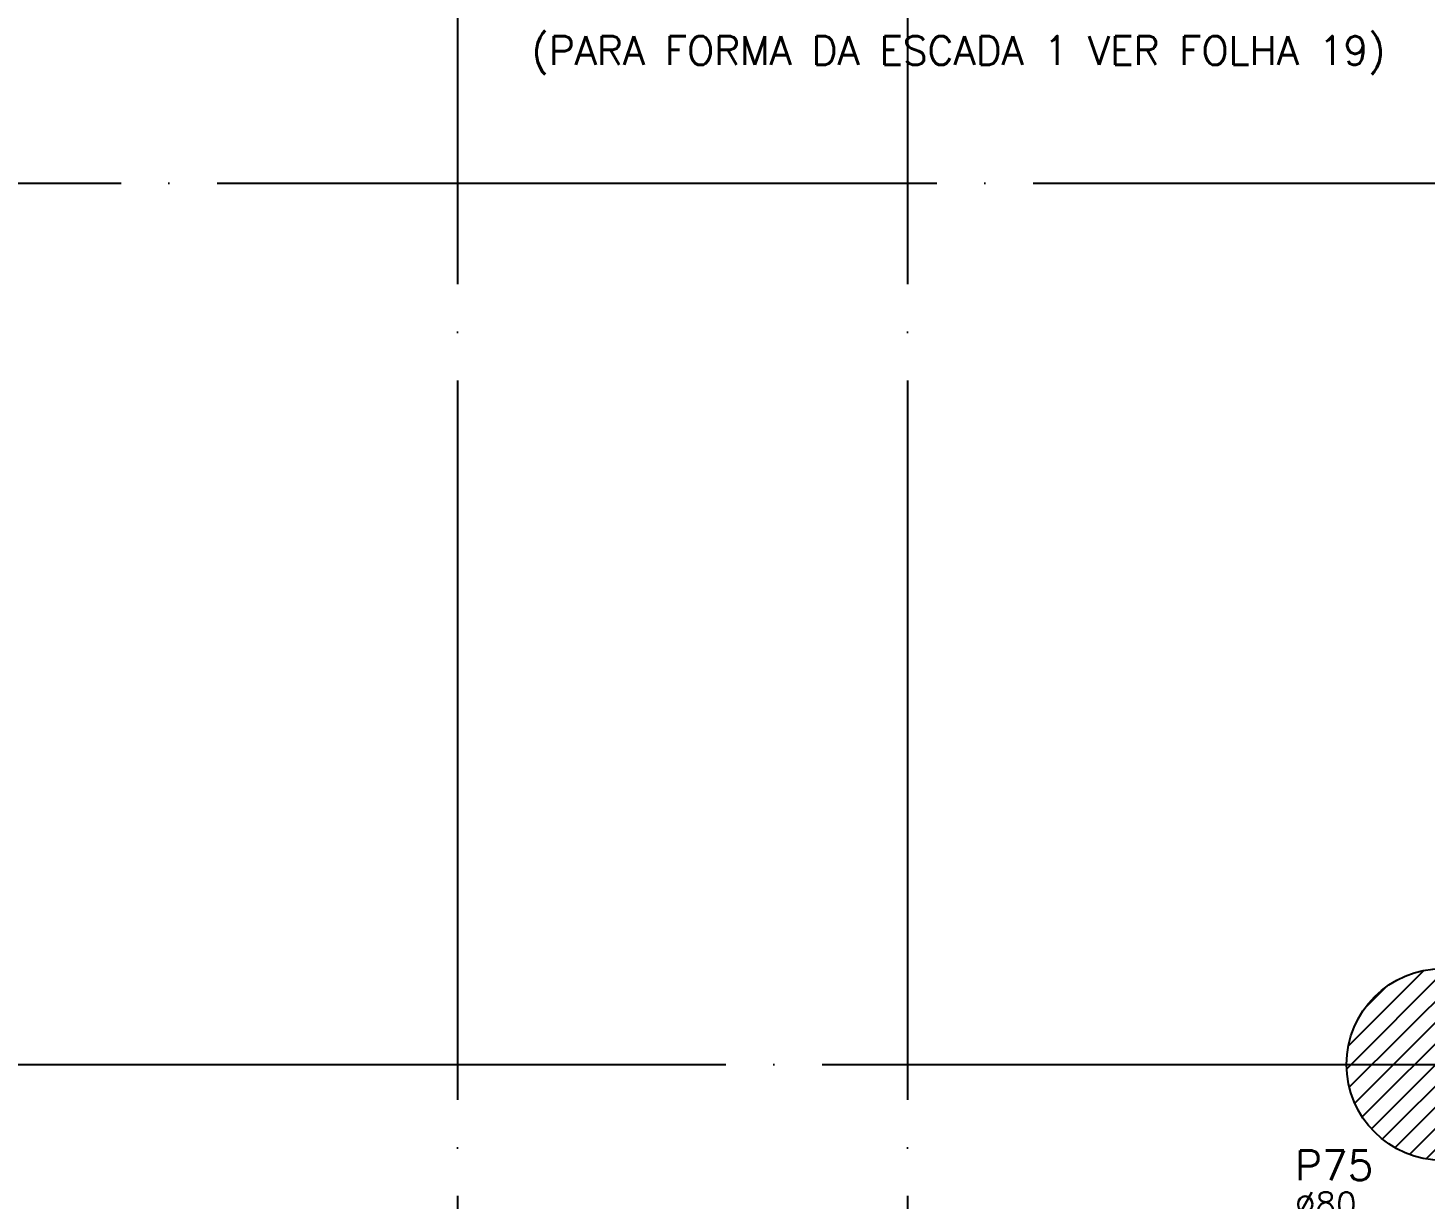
# Model space of a CAD drawing. Extents: x -4723 to 4922, y -2048 to 2452.
# Drawn here: x 16 to 598, y -541 to -52 of the extents above; entities that cross this region are included whole.
import ezdxf
from ezdxf.enums import TextEntityAlignment as Align

# ---------------------------------------------------------------- set-up
doc = ezdxf.new("R2010")
doc.units = 0
doc.header["$LTSCALE"] = 50
doc.header["$MEASUREMENT"] = 0
doc.linetypes.add('EIXO', pattern=[6.8, 6, -0.4, 0, -0.4])
for name, color, linetype in [('F-EIXO', 12, 'EIXO'), ('F-PILARES-DIM', 172, 'CONTINUOUS'), ('F-PILARES-HACH', 174, 'CONTINUOUS'), ('F-PILARES-NOME', 170, 'CONTINUOUS'), ('F-PILARES-S', 170, 'CONTINUOUS'), ('F-TEXTO', 6, 'CONTINUOUS')]:
    doc.layers.add(name, color=color, linetype=linetype)
doc.styles.add('CP-TEXTO', font='simplex.shx')
doc.styles.add('MCP', font='simplex.shx')
doc.styles.add('ROMANS', font='simplex.shx')

# ---------------------------------------------------------------- blocks, each defined once
blk = doc.blocks.new('*U49')
at = {"layer": 'F-EIXO'}
blk.add_line((0, 0), (7285, 0), dxfattribs=at)
at = {"layer": 'F-TEXTO', "style": 'ROMANS'}
blk.add_attdef('EIXO', text='', height=17.5, dxfattribs=at).set_placement((-28.2072, 0), align=Align.MIDDLE_CENTER)
blk = doc.blocks.new('*U50')
at = {"layer": 'F-EIXO'}
blk.add_line((0, 0), (7197, 0), dxfattribs=at)
at = {"layer": 'F-TEXTO', "style": 'ROMANS'}
blk.add_attdef('EIXO', text='', height=17.5, dxfattribs=at).set_placement((-28.2072, 0), align=Align.MIDDLE_CENTER)
blk = doc.blocks.new('*U57')
at = {"layer": 'F-EIXO'}
blk.add_line((0, 0), (0, -2655), dxfattribs=at)
at = {"layer": 'F-TEXTO', "style": 'ROMANS'}
blk.add_attdef('EIXO', text='', height=17.5, rotation=360, dxfattribs=at).set_placement((0, 28.21), align=Align.MIDDLE_CENTER)
blk = doc.blocks.new('*U31')
at = {"layer": 'F-EIXO'}
blk.add_line((0, 0), (0, -2655), dxfattribs=at)
at = {"layer": 'F-TEXTO', "style": 'ROMANS'}
blk.add_attdef('EIXO', text='', height=17.5, rotation=360, dxfattribs=at).set_placement((0, 28.21), align=Align.MIDDLE_CENTER)

msp = doc.modelspace()

# ---------------------------------------------------------------- hatches: boundary and pattern name
at = {"layer": 'F-PILARES-HACH', "linetype": 'Continuous'}
h = msp.add_hatch(dxfattribs=at)
h.set_pattern_fill('ANSI31', color=256, scale=50)
edge = h.paths.add_edge_path()
edge.add_arc((605.5, -484.5), 40, 0, 360)

# ---------------------------------------------------------------- linework, layer by layer
at = {"layer": 'F-PILARES-S', "linetype": 'Continuous'}
msp.add_circle((605.5, -484.5), 40, dxfattribs=at)

# ---------------------------------------------------------------- block references
at = {"layer": 'F-EIXO', "linetype": 'Continuous'}
for name, p in [('*U57', (195, 1841.3568)), ('*U31', (382.5, 1841.3568)), ('*U50', (-3646.3202, -117)), ('*U49', (-3734.2742, -484.5))]:
    msp.add_blockref(name, p, dxfattribs=at)

# ---------------------------------------------------------------- texts
at = {"layer": 'F-PILARES-DIM', "linetype": 'Continuous', "style": 'MCP'}
msp.add_text('%%c80', height=10, dxfattribs=at).set_placement((543.96755, -547.82225))
at = {"layer": 'F-PILARES-NOME', "linetype": 'Continuous', "style": 'MCP'}
msp.add_text('P75', height=12.5, dxfattribs=at).set_placement((543.96755, -532.82225))
at = {"layer": 'F-TEXTO', "color": 3, "insert": (59.97192, -55.62732), "char_height": 12, "width": 687.5204413, "attachment_point": 1, "style": 'CP-TEXTO'}
msp.add_mtext('\\pxqc;(PARA FORMA DA ESCADA 1 VER FOLHA 19)', dxfattribs=at)

doc.saveas('drawing.dxf')
